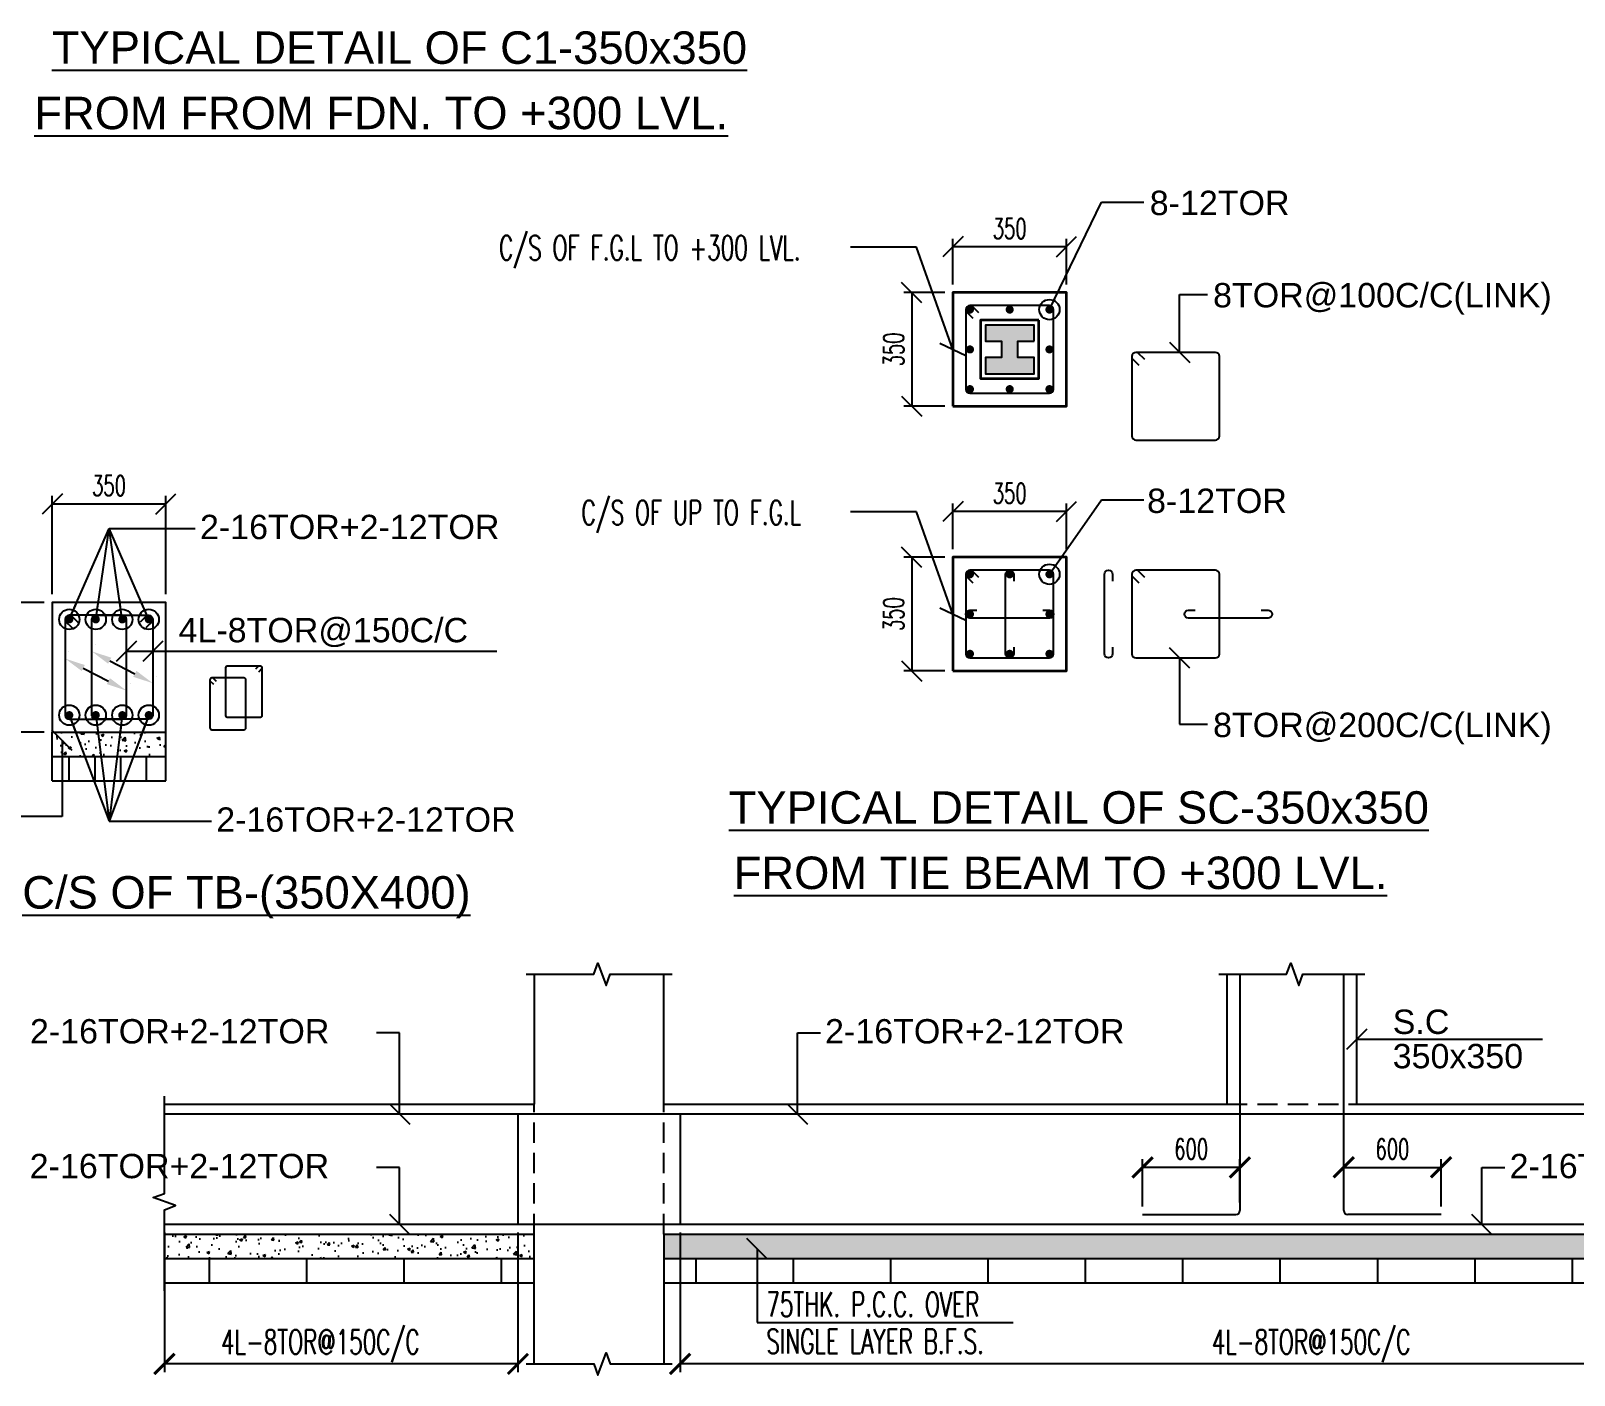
# Model space of a CAD drawing. Header units: millimetres. Extents: x 10240532 to 10287860, y -6299828 to -6258144.
# Drawn here: x 10259120 to 10268632, y -6276623 to -6268342 of the extents above; entities that cross this region are included whole.
import ezdxf
from ezdxf.enums import TextEntityAlignment as Align

# ---------------------------------------------------------------- set-up
doc = ezdxf.new("R2010")
doc.units = ezdxf.units.MM
doc.header["$LTSCALE"] = 5
doc.header["$PDMODE"] = 35
doc.header["$PDSIZE"] = 1250
doc.linetypes.add('DASHED', pattern=[0.75, 0.5, -0.25])
for name, color, linetype in [('B.W.', 24, 'Continuous'), ('BEAM', 3, 'Continuous'), ('BEAM MKD.', 181, 'Continuous'), ('col', 1, 'Continuous'), ('COL. MKD.', 91, 'Continuous'), ('COL. SIZE', 43, 'Continuous'), ('DIM', 191, 'Continuous'), ('P.C.C.', 171, 'Continuous'), ('PILE', 3, 'DASHED'), ('REIN', 4, 'Continuous'), ('REIN MKD.', 7, 'Continuous'), ('STIRRUP', 253, 'Continuous'), ('TEXT', 5, 'Continuous')]:
    doc.layers.add(name, color=color, linetype=linetype)
doc.layers.add('column', color=1, linetype='Continuous', lineweight=35)
doc.layers.add('HATCH', color=253, linetype='Continuous', lineweight=15)
doc.styles.add('D50', font='romans.shx', dxfattribs={"width": 0.65, "height": 125})
doc.styles.add('R50', font='ROMANS.shx', dxfattribs={"width": 0.65, "height": 150})
doc.styles.add('RAJU', font='swissel.ttf', dxfattribs={"height": 200})
doc.styles.add('S', font='romans.shx', dxfattribs={"width": 0.75, "height": 125})
doc.styles.add('T-50', font='romans.shx', dxfattribs={"width": 0.65, "height": 125})
doc.dimstyles.new('D-50', dxfattribs={"dimtxt": 125, "dimasz": 125, "dimexe": 50, "dimexo": 50, "dimgap": 50, "dimtad": 1, "dimdec": 0, "dimzin": 0, "dimdsep": 46, "dimtxsty": 'T-50', "dimcen": 0.09, "dimclrd": 2, "dimclre": 2, "dimclrt": 7, "dimadec": 0, "dimazin": 0, "dimtfac": 1, "dimtdec": 0, "dimtmove": 0, "dimatfit": 3, "dimldrblk": 'OBLIQUE', "dimfxl": 1, "dimtolj": 1, "dimtzin": 0, "dimlwd": -1, "dimlwe": -1, "dimarcsym": 0})
doc.dimstyles.new('D50', dxfattribs={"dimtxt": 125, "dimasz": 125, "dimexe": 50, "dimexo": 50, "dimgap": 50, "dimtad": 1, "dimdec": 0, "dimdsep": 46, "dimtxsty": 'D50', "dimcen": 0.09, "dimclrd": 2, "dimclre": 2, "dimclrt": 7, "dimadec": 0, "dimazin": 0, "dimtfac": 1, "dimtdec": 0, "dimtmove": 0, "dimatfit": 3, "dimldrblk": 'OBLIQUE', "dimfxl": 1, "dimtolj": 1, "dimtzin": 0, "dimarcsym": 0})
pattern_1 = [(50, (9896020.69355005, -6203574.9066736), (172.142443824181, -15.0605123958228), [18, -198]), (355, (9896020.69355005, -6203574.9066736), (-33.30032006712, 180.526112088003), [14.4, -158.4]), (100.4514, (9896035.03875325, -6203576.1617152), (138.842251611365, 165.465490094629), [15.2976455999998, -168.274106879998]), (46.1842, (9896020.69355005, -6203526.9066736), (256.137851670155, -39.7245634389644), [26.9999999999999, -296.999999999999]), (96.6356, (9896042.03836885, -6203530.21706728), (224.319049331689, 233.788289016106), [22.9464691199997, -252.411119999997]), (351.1842, (9896020.69355005, -6203526.9066736), (224.31886683207, 233.788464222078), [21.5999999999998, -237.599999999999]), (21, (9896044.69355005, -6203538.9066736), (143.257692508431, -96.6285337596813), [18, -198]), (326, (9896044.69355005, -6203538.9066736), (58.3956796611796, 174.036010811245), [14.3999999999999, -158.399999999999]), (71.4514, (9896056.63168597, -6203546.95905904), (201.653430859558, 77.4073192103886), [15.2976455999998, -168.274106879996]), (37.5, (9896020.69355005, -6203574.9066736), (2.91836527614976, 79.8945249195148), [0, -156.48, 0, -160.8, 0, -159]), (7.5, (9896020.69355005, -6203574.9066736), (63.1366889861156, 94.6588108517664), [0, -91.6799999999994, 0, -152.879999999999, 0, -60.5999999999996]), (327.5, (9895967.17355005, -6203574.9066736), (128.117384681378, -5.41316921625115), [0, -60, 0, -187.2, 0, -248.4]), (317.5, (9895943.17355005, -6203574.9066736), (139.964680642173, 24.0251957597562), [0, -78, 0, -124.32, 0, -176.4])]
pattern_2 = [(90, (9896020.69355005, -6203574.9066736), (-600, 1.137e-13), [])]

# ---------------------------------------------------------------- blocks, each defined once
blk = doc.blocks.new('_Oblique')
at = {"color": 0, "linetype": 'ByBlock', "lineweight": -2}
blk.add_line((-0.5, -0.5), (0.5, 0.5), dxfattribs=at)
blk = doc.blocks.new('*D8889')
at = {"layer": 'DEFPOINTS', "color": 0}
for p in [(10264802.9675347, -6271302.73924061), (10264802.9675347, -6271584.73924061), (10265502.9675347, -6271584.73924061)]:
    blk.add_point(p, dxfattribs=at)
at = {"layer": 'DIM', "color": 2, "linetype": 'Continuous'}
for p, q in [((10264802.9675347, -6271534.73924061), (10264802.9675347, -6271252.73924061)), ((10265502.9675347, -6271302.73924061), (10264802.9675347, -6271302.73924061)), ((10265502.9675347, -6271534.73924061), (10265502.9675347, -6271252.73924061))]:
    blk.add_line(p, q, dxfattribs=at)
at = {"layer": 'DIM', "color": 2, "linetype": 'ByBlock', "xscale": 125, "yscale": 125, "zscale": 125, "rotation": 180}
blk.add_blockref('_Oblique', (10264802.9675347, -6271302.73924061), dxfattribs=at)
at = {"layer": 'DIM', "color": 2, "linetype": 'ByBlock', "xscale": 125, "yscale": 125, "zscale": 125}
blk.add_blockref('_Oblique', (10265502.9675347, -6271302.73924061), dxfattribs=at)
at = {"layer": 'DIM', "color": 7, "insert": (10265152.9675347, -6271190.23924061), "char_height": 125, "attachment_point": 5, "style": 'T-50'}
blk.add_mtext('\\A1;350', dxfattribs=at)
blk = doc.blocks.new('OBLIQUE')
blk = doc.blocks.new('*D8890')
at = {"layer": 'DEFPOINTS', "color": 0}
for p in [(10264802.9675347, -6271584.73924061), (10264549.4675348, -6272284.73924061), (10264802.9675347, -6272284.73924061)]:
    blk.add_point(p, dxfattribs=at)
at = {"layer": 'DIM', "color": 2, "linetype": 'Continuous'}
for p, q in [((10264752.9675347, -6271584.73924061), (10264499.4675348, -6271584.73924061)), ((10264549.4675348, -6271584.73924061), (10264549.4675348, -6272284.73924061)), ((10264752.9675347, -6272284.73924061), (10264499.4675348, -6272284.73924061))]:
    blk.add_line(p, q, dxfattribs=at)
at = {"layer": 'DIM', "color": 2, "linetype": 'ByBlock', "xscale": 125, "yscale": 125, "zscale": 125}
for p, rotation in [((10264549.4675348, -6271584.73924061), 90), ((10264549.4675348, -6272284.73924061), 270)]:
    blk.add_blockref('_Oblique', p, dxfattribs=dict(at, rotation=rotation))
at = {"layer": 'DIM', "color": 7, "insert": (10264436.9675348, -6271934.73924061), "char_height": 125, "attachment_point": 5, "rotation": 90, "style": 'T-50'}
blk.add_mtext('\\A1;350', dxfattribs=at)
blk = doc.blocks.new('*D8893')
at = {"layer": 'DEFPOINTS', "color": 0}
for p in [(10264802.9675347, -6269672.04863487), (10264802.9675347, -6269954.04863487), (10265502.9675347, -6269954.04863487)]:
    blk.add_point(p, dxfattribs=at)
at = {"layer": 'DIM', "color": 2, "linetype": 'Continuous'}
for p, q in [((10264802.9675347, -6269904.04863487), (10264802.9675347, -6269622.04863487)), ((10265502.9675347, -6269904.04863487), (10265502.9675347, -6269622.04863487)), ((10265502.9675347, -6269672.04863487), (10264802.9675347, -6269672.04863487))]:
    blk.add_line(p, q, dxfattribs=at)
at = {"layer": 'DIM', "color": 2, "linetype": 'ByBlock', "xscale": 125, "yscale": 125, "zscale": 125, "rotation": 180}
blk.add_blockref('_Oblique', (10264802.9675347, -6269672.04863487), dxfattribs=at)
at = {"layer": 'DIM', "color": 2, "linetype": 'ByBlock', "xscale": 125, "yscale": 125, "zscale": 125}
blk.add_blockref('_Oblique', (10265502.9675347, -6269672.04863487), dxfattribs=at)
at = {"layer": 'DIM', "color": 7, "insert": (10265152.9675347, -6269559.54863487), "char_height": 125, "attachment_point": 5, "style": 'T-50'}
blk.add_mtext('\\A1;350', dxfattribs=at)
blk = doc.blocks.new('*D8894')
at = {"layer": 'DEFPOINTS', "color": 0}
for p in [(10264802.9675347, -6269954.04863487), (10264549.4675348, -6270654.04863487), (10264802.9675347, -6270654.04863487)]:
    blk.add_point(p, dxfattribs=at)
at = {"layer": 'DIM', "color": 2, "linetype": 'Continuous'}
for p, q in [((10264752.9675347, -6269954.04863487), (10264499.4675348, -6269954.04863487)), ((10264549.4675348, -6269954.04863487), (10264549.4675348, -6270654.04863487)), ((10264752.9675347, -6270654.04863487), (10264499.4675348, -6270654.04863487))]:
    blk.add_line(p, q, dxfattribs=at)
at = {"layer": 'DIM', "color": 2, "linetype": 'ByBlock', "xscale": 125, "yscale": 125, "zscale": 125}
for p, rotation in [((10264549.4675348, -6269954.04863487), 90), ((10264549.4675348, -6270654.04863487), 270)]:
    blk.add_blockref('_Oblique', p, dxfattribs=dict(at, rotation=rotation))
at = {"layer": 'DIM', "color": 7, "insert": (10264436.9675348, -6270304.04863487), "char_height": 125, "attachment_point": 5, "rotation": 90, "style": 'T-50'}
blk.add_mtext('\\A1;350', dxfattribs=at)
blk = doc.blocks.new('_ArchTick')
at = {"color": 0, "linetype": 'ByBlock', "const_width": 0.15}
blk.add_lwpolyline([(-0.5, -0.5), (0.5, 0.5)], dxfattribs=at)
blk = doc.blocks.new('*D8902')
at = {"layer": 'DEFPOINTS', "color": 0}
for p in [(10259942.3808249, -6275694.21457638), (10262121.8808249, -6275694.21457638), (10259942.3808249, -6276554.21457638)]:
    blk.add_point(p, dxfattribs=at)
at = {"layer": 'DIM', "color": 2, "linetype": 'Continuous', "lineweight": -2, "ltscale": 300}
for p, q in [((10259942.3808249, -6275744.21457638), (10259942.3808249, -6276604.21457638)), ((10262121.8808249, -6276554.21457638), (10259942.3808249, -6276554.21457638))]:
    blk.add_line(p, q, dxfattribs=at)
at = {"layer": 'DIM', "color": 2, "lineweight": -2, "ltscale": 300}
blk.add_line((10262121.8808249, -6275744.21457638), (10262121.8808249, -6276604.21457638), dxfattribs=at)
at = {"layer": 'DIM', "color": 2, "linetype": 'ByBlock', "lineweight": -2, "xscale": 125, "yscale": 125, "zscale": 125, "rotation": 180}
blk.add_blockref('_ArchTick', (10259942.3808249, -6276554.21457638), dxfattribs=at)
at = {"layer": 'DIM', "color": 2, "linetype": 'ByBlock', "lineweight": -2, "xscale": 125, "yscale": 125, "zscale": 125}
blk.add_blockref('_ArchTick', (10262121.8808249, -6276554.21457638), dxfattribs=at)
blk = doc.blocks.new('*D8903')
at = {"layer": 'DEFPOINTS', "color": 0}
for p in [(10263121.8808249, -6275694.21457638), (10270636.8808249, -6275694.21457638), (10263121.8808249, -6276554.21457638)]:
    blk.add_point(p, dxfattribs=at)
at = {"layer": 'DIM', "color": 2, "linetype": 'Continuous', "lineweight": -2, "ltscale": 300}
for p, q in [((10263121.8808249, -6275744.21457638), (10263121.8808249, -6276604.21457638)), ((10270636.8808249, -6276554.21457638), (10263121.8808249, -6276554.21457638))]:
    blk.add_line(p, q, dxfattribs=at)
at = {"layer": 'DIM', "color": 2, "lineweight": -2, "ltscale": 300}
blk.add_line((10270636.8808249, -6275744.21457638), (10270636.8808249, -6276604.21457638), dxfattribs=at)
at = {"layer": 'DIM', "color": 2, "linetype": 'ByBlock', "lineweight": -2, "xscale": 125, "yscale": 125, "zscale": 125, "rotation": 180}
blk.add_blockref('_ArchTick', (10263121.8808249, -6276554.21457638), dxfattribs=at)
at = {"layer": 'DIM', "color": 2, "linetype": 'ByBlock', "lineweight": -2, "xscale": 125, "yscale": 125, "zscale": 125}
blk.add_blockref('_ArchTick', (10270636.8808249, -6276554.21457638), dxfattribs=at)
blk = doc.blocks.new('*D8905')
at = {"layer": 'DEFPOINTS', "color": 0}
for p in [(10267811.8808249, -6275343.24507899), (10267211.8808249, -6275609.21457638), (10267811.8808249, -6275634.21457638)]:
    blk.add_point(p, dxfattribs=at)
at = {"layer": 'DIM', "color": 2, "lineweight": -2, "ltscale": 300}
blk.add_line((10267211.8808249, -6275559.21457638), (10267211.8808249, -6275293.24507899), dxfattribs=at)
at = {"layer": 'DIM', "color": 2, "linetype": 'Continuous', "lineweight": -2, "ltscale": 300}
for p, q in [((10267811.8808249, -6275584.21457638), (10267811.8808249, -6275293.24507899)), ((10267211.8808249, -6275343.24507899), (10267811.8808249, -6275343.24507899))]:
    blk.add_line(p, q, dxfattribs=at)
at = {"layer": 'DIM', "color": 2, "linetype": 'ByBlock', "lineweight": -2, "xscale": 125, "yscale": 125, "zscale": 125, "rotation": 180}
blk.add_blockref('_ArchTick', (10267211.8808249, -6275343.24507899), dxfattribs=at)
at = {"layer": 'DIM', "color": 2, "linetype": 'ByBlock', "lineweight": -2, "xscale": 125, "yscale": 125, "zscale": 125}
blk.add_blockref('_ArchTick', (10267811.8808249, -6275343.24507899), dxfattribs=at)
at = {"layer": 'DIM', "color": 7, "lineweight": -2, "insert": (10267511.8808249, -6275230.74507899), "char_height": 125, "attachment_point": 5, "style": 'D50'}
blk.add_mtext('\\A1;600', dxfattribs=at)
blk = doc.blocks.new('*D8906')
at = {"layer": 'DEFPOINTS', "color": 0}
for p in [(10265971.8808249, -6275343.24507899), (10266571.8808249, -6275609.21457638), (10265971.8808249, -6275634.21457638)]:
    blk.add_point(p, dxfattribs=at)
at = {"layer": 'DIM', "color": 2, "linetype": 'Continuous', "lineweight": -2, "ltscale": 300}
for p, q in [((10265971.8808249, -6275584.21457638), (10265971.8808249, -6275293.24507899)), ((10266571.8808249, -6275343.24507899), (10265971.8808249, -6275343.24507899))]:
    blk.add_line(p, q, dxfattribs=at)
at = {"layer": 'DIM', "color": 2, "lineweight": -2, "ltscale": 300}
blk.add_line((10266571.8808249, -6275559.21457638), (10266571.8808249, -6275293.24507899), dxfattribs=at)
at = {"layer": 'DIM', "color": 2, "linetype": 'ByBlock', "lineweight": -2, "xscale": 125, "yscale": 125, "zscale": 125, "rotation": 180}
blk.add_blockref('_ArchTick', (10265971.8808249, -6275343.24507899), dxfattribs=at)
at = {"layer": 'DIM', "color": 2, "linetype": 'ByBlock', "lineweight": -2, "xscale": 125, "yscale": 125, "zscale": 125}
blk.add_blockref('_ArchTick', (10266571.8808249, -6275343.24507899), dxfattribs=at)
at = {"layer": 'DIM', "color": 7, "lineweight": -2, "insert": (10266271.8808249, -6275230.74507899), "char_height": 125, "attachment_point": 5, "style": 'D50'}
blk.add_mtext('\\A1;600', dxfattribs=at)
blk = doc.blocks.new('*D8907')
at = {"layer": 'DEFPOINTS', "color": 0}
for p in [(10259951.44037, -6271256.49867703), (10259251.44037, -6271862.50826059), (10259951.44037, -6271862.50826059)]:
    blk.add_point(p, dxfattribs=at)
at = {"layer": 'DIM', "color": 2, "linetype": 'Continuous'}
for p, q in [((10259251.44037, -6271812.50826059), (10259251.44037, -6271206.49867703)), ((10259951.44037, -6271812.50826059), (10259951.44037, -6271206.49867703)), ((10259251.44037, -6271256.49867703), (10259951.44037, -6271256.49867703))]:
    blk.add_line(p, q, dxfattribs=at)
at = {"layer": 'DIM', "color": 2, "linetype": 'ByBlock', "xscale": 125, "yscale": 125, "zscale": 125, "rotation": 180}
blk.add_blockref('_Oblique', (10259251.44037, -6271256.49867703), dxfattribs=at)
at = {"layer": 'DIM', "color": 2, "linetype": 'ByBlock', "xscale": 125, "yscale": 125, "zscale": 125}
blk.add_blockref('_Oblique', (10259951.44037, -6271256.49867703), dxfattribs=at)
at = {"layer": 'DIM', "color": 7, "insert": (10259601.44037, -6271143.99867703), "char_height": 125, "attachment_point": 5, "style": 'T-50'}
blk.add_mtext('\\A1;350', dxfattribs=at)
blk = doc.blocks.new('*D8908')
at = {"layer": 'DEFPOINTS', "color": 0}
for p in [(10259251.44037, -6271862.50826059), (10258967.1705919, -6272662.50826059), (10259251.44037, -6272662.50826059)]:
    blk.add_point(p, dxfattribs=at)
at = {"layer": 'DIM', "color": 2, "linetype": 'Continuous'}
for p, q in [((10259201.44037, -6271862.50826059), (10258917.1705919, -6271862.50826059)), ((10258967.1705919, -6271862.50826059), (10258967.1705919, -6272662.50826059)), ((10259201.44037, -6272662.50826059), (10258917.1705919, -6272662.50826059))]:
    blk.add_line(p, q, dxfattribs=at)
at = {"layer": 'DIM', "color": 2, "linetype": 'ByBlock', "xscale": 125, "yscale": 125, "zscale": 125}
for p, rotation in [((10258967.1705919, -6271862.50826059), 90), ((10258967.1705919, -6272662.50826059), 270)]:
    blk.add_blockref('_Oblique', p, dxfattribs=dict(at, rotation=rotation))
at = {"layer": 'DIM', "color": 7, "insert": (10258854.6705919, -6272262.50826059), "char_height": 125, "attachment_point": 5, "rotation": 90, "style": 'T-50'}
blk.add_mtext('\\A1;400', dxfattribs=at)
blk = doc.blocks.new('*D8909')
at = {"layer": 'DEFPOINTS', "color": 0}
for p in [(10259331.44037, -6272209.22941347), (10259708.1070367, -6272405.89608014), (10259708.1070367, -6272405.89608014)]:
    blk.add_point(p, dxfattribs=at)
at = {"layer": 'DIM', "color": 2, "linetype": 'Continuous'}
for p, q in [((10259354.582074, -6272164.90716693), (10259354.582074, -6272164.90716693)), ((10259442.2459864, -6272267.08367334), (10259597.3014203, -6272348.04182027)), ((10259731.2487406, -6272361.5738336), (10259731.2487406, -6272361.5738336))]:
    blk.add_line(p, q, dxfattribs=at)
at = {"layer": 'DIM', "color": 2}
for points in [[(10259451.888363, -6272248.61607061), (10259432.6036097, -6272285.55127606), (10259331.44037, -6272209.22941347)], [(10259587.6590437, -6272366.509423), (10259606.943797, -6272329.57421755), (10259708.1070367, -6272405.89608014)]]:
    blk.add_solid(points, dxfattribs=at)
at = {"layer": 'DIM', "color": 7, "insert": (10259536.441735, -6272189.35408735), "char_height": 125, "attachment_point": 5, "rotation": 332.4298628178195, "style": 'T-50'}
blk.add_mtext('\\A1;\\A1; ', dxfattribs=at)
blk = doc.blocks.new('*D8910')
at = {"layer": 'DEFPOINTS', "color": 0}
for p in [(10259494.7737034, -6272164.17492725), (10259871.44037, -6272360.84159392), (10259871.44037, -6272360.84159392)]:
    blk.add_point(p, dxfattribs=at)
at = {"layer": 'DIM', "color": 2, "linetype": 'Continuous'}
for p, q in [((10259517.9154073, -6272119.85268071), (10259517.9154073, -6272119.85268071)), ((10259605.5793197, -6272222.02918712), (10259760.6347537, -6272302.98733405)), ((10259894.582074, -6272316.51934738), (10259894.582074, -6272316.51934738))]:
    blk.add_line(p, q, dxfattribs=at)
at = {"layer": 'DIM', "color": 2}
for points in [[(10259615.2216964, -6272203.56158439), (10259595.9369431, -6272240.49678984), (10259494.7737034, -6272164.17492725)], [(10259750.992377, -6272321.45493678), (10259770.2771303, -6272284.51973133), (10259871.44037, -6272360.84159392)]]:
    blk.add_solid(points, dxfattribs=at)
at = {"layer": 'DIM', "color": 7, "insert": (10259735.1758706, -6272162.78320587), "char_height": 125, "attachment_point": 5, "rotation": 332.4298628178195, "style": 'T-50'}
blk.add_mtext('\\A1;\\A1; ', dxfattribs=at)

msp = doc.modelspace()

# ---------------------------------------------------------------- hatches: boundary and pattern name
at = {"layer": 'B.W.'}
h = msp.add_hatch(dxfattribs=at)
h.set_pattern_fill('ANSI31', color=8, scale=50.0000000000001, angle=45, style=0)
h.set_pattern_definition([(90, (33634.0263009686, 58748.4918971499), (-158.75, 9.7e-15), [])])
h.paths.add_polyline_path([(10259951.44037, -6272962.50826059), (10259951.44037, -6272812.50826059), (10259251.44037, -6272812.50826059), (10259251.44037, -6272962.50826059)])
h = msp.add_hatch(dxfattribs=at)
h.set_pattern_fill('ANSI31', color=8, scale=4800.00000000004, angle=45, style=0)
h.set_pattern_definition(pattern_2)
h.paths.add_polyline_path([(10259942.3808249, -6275904.21457638), (10262221.8808249, -6275904.21457638), (10262221.8808249, -6276054.21457638), (10259942.3808249, -6276054.21457638)])
h = msp.add_hatch(dxfattribs=at)
h.set_pattern_fill('ANSI31', color=8, scale=4800.00000000004, angle=45, style=0)
h.set_pattern_definition(pattern_2)
h.paths.add_polyline_path([(10270736.8808249, -6275904.21457638), (10263021.8808249, -6275904.21457638), (10263021.8808249, -6276054.21457638), (10270736.8808249, -6276054.21457638), (10270736.8808249, -6275904.21457638)])
at = {"layer": 'HATCH'}
msp.add_hatch(color=9, dxfattribs=at).paths.add_polyline_path([(10265302.9675347, -6270254.04863487), (10265302.9675347, -6270154.04863487), (10265002.9675347, -6270154.04863487), (10265002.9675347, -6270254.04863487), (10265102.9675347, -6270254.04863487), (10265102.9675347, -6270354.04863487), (10265002.9675347, -6270354.04863487), (10265002.9675347, -6270454.04863487), (10265302.9675347, -6270454.04863487), (10265302.9675347, -6270354.04863487), (10265202.9675347, -6270354.04863487), (10265202.9675347, -6270254.04863487)])
at = {"layer": 'P.C.C.'}
h = msp.add_hatch(dxfattribs=at)
h.set_pattern_fill('AR-CONC', color=8, scale=24, style=0)
h.set_pattern_definition([(50, (9898700.2530952, -6200928.83018512), (172.142443824181, -15.0605123958228), [18, -198]), (355, (9898700.2530952, -6200928.83018512), (-33.30032006712, 180.526112088003), [14.4, -158.4]), (100.4514, (9898714.5982984, -6200930.08522672), (138.842251611365, 165.465490094629), [15.2976455999998, -168.274106879998]), (46.1842, (9898700.2530952, -6200880.83018512), (256.137851670155, -39.7245634389644), [26.9999999999999, -296.999999999999]), (96.6356, (9898721.597914, -6200884.1405788), (224.319049331689, 233.788289016106), [22.9464691199997, -252.411119999997]), (351.1842, (9898700.2530952, -6200880.83018512), (224.31886683207, 233.788464222078), [21.5999999999997, -237.599999999998]), (21, (9898724.2530952, -6200892.83018512), (143.257692508431, -96.6285337596813), [18, -198]), (326, (9898724.2530952, -6200892.83018512), (58.3956796611796, 174.036010811245), [14.3999999999999, -158.399999999998]), (71.4514, (9898736.19123112, -6200900.88257056), (201.653430859558, 77.4073192103886), [15.2976455999997, -168.274106879995]), (37.5, (9898700.2530952, -6200928.83018512), (2.91836527614976, 79.8945249195148), [0, -156.48, 0, -160.8, 0, -159]), (7.5, (9898700.2530952, -6200928.83018512), (63.1366889861156, 94.6588108517664), [0, -91.6799999999989, 0, -152.879999999998, 0, -60.5999999999994]), (327.5, (9898646.7330952, -6200928.83018512), (128.117384681378, -5.41316921625115), [0, -60, 0, -187.2, 0, -248.4]), (317.5, (9898622.7330952, -6200928.83018512), (139.964680642173, 24.0251957597562), [0, -78, 0, -124.32, 0, -176.4])])
h.paths.add_polyline_path([(10259951.44037, -6272812.50826059), (10259951.44037, -6272662.50826059), (10259251.44037, -6272662.50826059), (10259251.44037, -6272812.50826059)])
h = msp.add_hatch(dxfattribs=at)
h.set_pattern_fill('AR-CONC', color=8, scale=24, style=0)
h.set_pattern_definition(pattern_1)
h.paths.add_polyline_path([(10259942.3808249, -6275754.21457638), (10262221.8808249, -6275754.21457638), (10262221.8808249, -6275904.21457638), (10259942.3808249, -6275904.21457638)])
h = msp.add_hatch(dxfattribs=at)
h.set_pattern_fill('AR-CONC', color=8, scale=24, style=0)
h.set_pattern_definition(pattern_1)
h.paths.add_polyline_path([(10270736.8808249, -6275754.21457638), (10263021.8808249, -6275754.21457638), (10263021.8808249, -6275904.21457638), (10270736.8808249, -6275904.21457638), (10270736.8808249, -6275754.21457638)])

# ---------------------------------------------------------------- linework, layer by layer
at = {"layer": 'B.W.'}
for p, q in [((10259251.44037, -6272962.50826059), (10259251.44037, -6272812.50826059)), ((10259951.44037, -6272962.50826059), (10259951.44037, -6272812.50826059)), ((10259251.44037, -6272962.50826058), (10259951.44037, -6272962.50826058)), ((10259942.3808249, -6276054.21457638), (10262221.8808249, -6276054.21457638)), ((10263021.8808249, -6276054.21457638), (10270736.8808249, -6276054.21457638))]:
    msp.add_line(p, q, dxfattribs=at)
at = {"layer": 'BEAM'}
for p, q in [((10259942.3808249, -6274954.21457638), (10262221.8808249, -6274954.21457638)), ((10263021.8808249, -6274954.21457638), (10266491.8808249, -6274954.21457638)), ((10267291.8808249, -6274954.21457638), (10270736.8808249, -6274954.21457638)), ((10259942.3808249, -6275754.21457638), (10262221.8808249, -6275754.21457638)), ((10263021.8808249, -6275754.21457638), (10270736.8808249, -6275754.21457638))]:
    msp.add_line(p, q, dxfattribs=at)
at = {"layer": 'BEAM', "color": 1, "linetype": 'DASHED', "ltscale": 50}
for p, q in [((10262221.8808249, -6275754.21457638), (10262221.8808249, -6274954.21457638)), ((10263021.8808249, -6275754.21457638), (10263021.8808249, -6274954.21457638))]:
    msp.add_line(p, q, dxfattribs=at)
at = {"layer": 'BEAM'}
msp.add_lwpolyline([(10259251.44037, -6272662.50826059), (10259951.44037, -6272662.50826059), (10259951.44037, -6271862.50826059), (10259251.44037, -6271862.50826059)], close=True, dxfattribs=at)
at = {"layer": 'BEAM', "color": 8, "ltscale": 0.32}
msp.add_lwpolyline([(10259942.3808249, -6276104.21457639), (10259942.3808249, -6275604.21457638), (10260011.0677604, -6275579.21457638), (10259873.6938894, -6275529.21457638), (10259942.3808249, -6275504.21457638), (10259942.3808249, -6274904.21457638)], dxfattribs=at)
at = {"layer": 'col'}
for p, q in [((10262221.8808249, -6274154.21457638), (10262221.8808249, -6274954.21457638)), ((10263021.8808249, -6274954.21457638), (10263021.8808249, -6274154.21457638)), ((10266491.8808249, -6274154.21457638), (10266491.8808249, -6274954.21457638)), ((10267291.8808249, -6274954.21457638), (10267291.8808249, -6274154.21457638)), ((10262221.8808249, -6276554.21457638), (10262221.8808249, -6275754.21457638)), ((10263021.8808249, -6275754.21457638), (10263021.8808249, -6276554.21457638))]:
    msp.add_line(p, q, dxfattribs=at)
at = {"layer": 'col', "color": 4, "linetype": 'Continuous', "ltscale": 25}
msp.add_lwpolyline([(10265302.9675347, -6270254.04863487), (10265302.9675347, -6270154.04863487), (10265002.9675347, -6270154.04863487), (10265002.9675347, -6270254.04863487), (10265102.9675347, -6270254.04863487), (10265102.9675347, -6270354.04863487), (10265002.9675347, -6270354.04863487), (10265002.9675347, -6270454.04863487), (10265302.9675347, -6270454.04863487), (10265302.9675347, -6270354.04863487), (10265202.9675347, -6270354.04863487), (10265202.9675347, -6270254.04863487), (10265302.9675347, -6270254.04863487)], dxfattribs=at)
at = {"layer": 'col', "color": 8}
for points in [[(10262171.8808249, -6274154.21457638), (10262589.8808249, -6274154.21457638), (10262614.8808249, -6274085.52764089), (10262664.8808249, -6274222.90151187), (10262689.8808249, -6274154.21457638), (10263071.8808249, -6274154.21457638)], [(10266441.8808249, -6274154.21457638), (10266859.8808249, -6274154.21457638), (10266884.8808249, -6274085.52764089), (10266934.8808249, -6274222.90151187), (10266959.8808249, -6274154.21457638), (10267341.8808249, -6274154.21457638)], [(10262171.8808249, -6276554.21457638), (10262589.8808249, -6276554.21457638), (10262614.8808249, -6276622.90151187), (10262664.8808249, -6276485.5276409), (10262689.8808249, -6276554.21457638), (10263071.8808249, -6276554.21457638)]]:
    msp.add_lwpolyline(points, dxfattribs=at)
at = {"layer": 'column', "ltscale": 0.1}
for points in [[(10264802.9675347, -6270654.04863487), (10265502.9675347, -6270654.04863487), (10265502.9675347, -6269954.04863487), (10264802.9675347, -6269954.04863487)], [(10265332.9675347, -6270124.04863487), (10264972.9675347, -6270124.04863487), (10264972.9675347, -6270484.04863487), (10265332.9675347, -6270484.04863487)], [(10264802.9675347, -6272284.73924061), (10265502.9675347, -6272284.73924061), (10265502.9675347, -6271584.73924061), (10264802.9675347, -6271584.73924061)]]:
    msp.add_lwpolyline(points, close=True, dxfattribs=at)
at = {"layer": 'P.C.C.'}
for p, q in [((10259251.44037, -6272812.50826059), (10259251.44037, -6272662.50826059)), ((10259951.44037, -6272812.50826059), (10259951.44037, -6272662.50826059)), ((10259251.44037, -6272812.50826059), (10259951.44037, -6272812.50826059)), ((10259942.3808249, -6275904.21457638), (10262221.8808249, -6275904.21457638)), ((10263021.8808249, -6275904.21457638), (10270736.8808249, -6275904.21457638))]:
    msp.add_line(p, q, dxfattribs=at)
at = {"layer": 'PILE', "color": 3, "linetype": 'DASHED', "ltscale": 50}
msp.add_line((10266491.8808249, -6274954.21457638), (10267291.8808249, -6274954.21457638), dxfattribs=at)
at = {"layer": 'REIN'}
for p, q in [((10264882.9675347, -6270069.40397393), (10264925.6452043, -6270112.08164347)), ((10264918.3228738, -6270034.04863487), (10264961.0005433, -6270076.72630441)), ((10265905.9501236, -6270357.75268572), (10265948.6277931, -6270400.43035526)), ((10265941.3054627, -6270322.39734667), (10265983.9831322, -6270365.0750162)), ((10264882.9675347, -6271700.09457967), (10264925.6452043, -6271742.77224921)), ((10264918.3228738, -6271664.73924061), (10264961.0005433, -6271707.41691015)), ((10265905.9501236, -6271700.09457967), (10265948.6277931, -6271742.77224921)), ((10265941.3054627, -6271664.73924061), (10265983.9831322, -6271707.41691015)), ((10259331.44037, -6271977.86359965), (10259374.1180396, -6272020.54126918)), ((10259366.7957091, -6271942.50826059), (10259409.4733786, -6271985.18593012)), ((10259836.085031, -6271942.50826059), (10259793.4073614, -6271985.18593012)), ((10259871.44037, -6271977.86359965), (10259828.7627005, -6272020.54126918)), ((10260525.7939847, -6272252.8825441), (10260504.45515, -6272274.22137887)), ((10260543.4716543, -6272270.56021363), (10260522.1328195, -6272291.8990484)), ((10260223.4716543, -6272345.30970213), (10260244.810489, -6272366.6485369)), ((10260241.1493238, -6272327.6320326), (10260262.4881586, -6272348.97086737)), ((10266571.8808249, -6274154.21457638), (10266571.8808249, -6275609.21457638)), ((10267211.8808249, -6275609.21457638), (10267211.8808249, -6274154.21457638)), ((10259942.3808249, -6275014.21457638), (10273979.8808249, -6275014.21457638)), ((10262121.8808249, -6275014.21457638), (10262121.8808249, -6275694.21457638)), ((10263121.8808249, -6275014.21457638), (10263121.8808249, -6275694.21457638)), ((10259942.3808249, -6275694.21457638), (10273979.8808249, -6275694.21457638)), ((10265971.8808249, -6275634.21457638), (10266546.8808249, -6275634.21457638)), ((10267811.8808249, -6275634.21457638), (10267236.8808249, -6275634.21457638))]:
    msp.add_line(p, q, dxfattribs=at)
for points in [[(10264907.9675347, -6270574.04863487), (10265397.9675347, -6270574.04863487, 0.414213562373095), (10265422.9675347, -6270549.04863487), (10265422.9675347, -6270059.04863487, 0.414213562373095), (10265397.9675347, -6270034.04863487), (10264907.9675347, -6270034.04863487, 0.414213562373095), (10264882.9675347, -6270059.04863487), (10264882.9675347, -6270549.04863487, 0.414213562373095)], [(10265930.9501236, -6270862.39734667), (10266420.9501236, -6270862.39734667, 0.414213562373095), (10266445.9501236, -6270837.39734667), (10266445.9501236, -6270347.39734667, 0.414213562373095), (10266420.9501236, -6270322.39734667), (10265930.9501236, -6270322.39734667, 0.414213562373095), (10265905.9501236, -6270347.39734667), (10265905.9501236, -6270837.39734667, 0.414213562373095)], [(10264907.9675347, -6272204.73924061), (10265397.9675347, -6272204.73924061, 0.414213562373095), (10265422.9675347, -6272179.73924061), (10265422.9675347, -6271689.73924061, 0.414213562373095), (10265397.9675347, -6271664.73924061), (10264907.9675347, -6271664.73924061, 0.414213562373095), (10264882.9675347, -6271689.73924061), (10264882.9675347, -6272179.73924061, 0.414213562373095)], [(10265930.9501236, -6272204.73924061), (10266420.9501236, -6272204.73924061, 0.414213562373095), (10266445.9501236, -6272179.73924061), (10266445.9501236, -6271689.73924061, 0.414213562373095), (10266420.9501236, -6271664.73924061), (10265930.9501236, -6271664.73924061, 0.414213562373095), (10265905.9501236, -6271689.73924061), (10265905.9501236, -6272179.73924061, 0.414213562373095)], [(10259356.44037, -6272582.50826059), (10259683.1070367, -6272582.50826059, 0.414213562373095), (10259708.1070367, -6272557.50826059), (10259708.1070367, -6271967.50826059, 0.414213562373095), (10259683.1070367, -6271942.50826059), (10259356.44037, -6271942.50826059, 0.414213562373095), (10259331.44037, -6271967.50826059), (10259331.44037, -6272557.50826059, 0.414213562373095)], [(10259846.44037, -6272582.50826059), (10259519.7737034, -6272582.50826059, -0.414213562373095), (10259494.7737034, -6272557.50826059), (10259494.7737034, -6271967.50826059, -0.414213562373095), (10259519.7737034, -6271942.50826059), (10259846.44037, -6271942.50826059, -0.414213562373095), (10259871.44037, -6271967.50826059), (10259871.44037, -6272557.50826059, -0.414213562373095)], [(10260530.9716543, -6272572.8825441), (10260334.3049876, -6272572.8825441, -0.414213562373095), (10260321.8049876, -6272560.3825441), (10260321.8049876, -6272265.3825441, -0.414213562373095), (10260334.3049876, -6272252.8825441), (10260530.9716543, -6272252.8825441, -0.414213562373095), (10260543.4716543, -6272265.3825441), (10260543.4716543, -6272560.3825441, -0.414213562373095)], [(10260235.9716543, -6272647.6320326), (10260432.6383209, -6272647.6320326, 0.414213562373095), (10260445.1383209, -6272635.1320326), (10260445.1383209, -6272340.1320326, 0.414213562373095), (10260432.6383209, -6272327.6320326), (10260235.9716543, -6272327.6320326, 0.414213562373095), (10260223.4716543, -6272340.1320326), (10260223.4716543, -6272635.1320326, 0.414213562373095)]]:
    msp.add_lwpolyline(points, format="xyb", close=True, dxfattribs=at)
at = {"layer": 'REIN', "ltscale": 0.1, "const_width": 25}
for points in [[(10264895.4675347, -6270059.04863488, -1), (10264920.4675347, -6270059.04863488, -1)], [(10265165.4675347, -6270059.04863488, 1), (10265140.4675347, -6270059.04863488, 1)], [(10265410.4675347, -6270059.04863488, 1), (10265385.4675347, -6270059.04863488, 1)], [(10264895.4675347, -6270304.47606313, 1), (10264920.4675347, -6270304.47606313, 1)], [(10265410.4675347, -6270304.47606313, -1), (10265385.4675347, -6270304.47606313, -1)], [(10264895.4675347, -6270549.04863487, 1), (10264920.4675347, -6270549.04863487, 1)], [(10265165.4675347, -6270549.04863487, -1), (10265140.4675347, -6270549.04863487, -1)], [(10265410.4675347, -6270549.04863487, -1), (10265385.4675347, -6270549.04863487, -1)], [(10264895.4675347, -6271689.73924062, -1), (10264920.4675347, -6271689.73924062, -1)], [(10265165.4675347, -6271689.73924062, 1), (10265140.4675347, -6271689.73924062, 1)], [(10265410.4675347, -6271689.73924062, 1), (10265385.4675347, -6271689.73924062, 1)], [(10264895.4675347, -6271935.16666887, 1), (10264920.4675347, -6271935.16666887, 1)], [(10265410.4675347, -6271935.16666887, -1), (10265385.4675347, -6271935.16666887, -1)], [(10259343.94037, -6271967.50826059, -1), (10259368.94037, -6271967.50826059, -1)], [(10259532.2737034, -6271967.50826059, 1), (10259507.2737034, -6271967.50826059, 1)], [(10259670.6070367, -6271967.50826059, -1), (10259695.6070367, -6271967.50826059, -1)], [(10259858.94037, -6271967.50826059, 1), (10259833.94037, -6271967.50826059, 1)], [(10264895.4675347, -6272179.73924061, 1), (10264920.4675347, -6272179.73924061, 1)], [(10265165.4675347, -6272179.73924061, -1), (10265140.4675347, -6272179.73924061, -1)], [(10265410.4675347, -6272179.73924061, -1), (10265385.4675347, -6272179.73924061, -1)], [(10259343.94037, -6272557.50826059, 1), (10259368.94037, -6272557.50826059, 1)], [(10259532.2737034, -6272557.50826059, -1), (10259507.2737034, -6272557.50826059, -1)], [(10259670.6070367, -6272557.50826059, 1), (10259695.6070367, -6272557.50826059, 1)], [(10259858.94037, -6272557.50826059, -1), (10259833.94037, -6272557.50826059, -1)]]:
    msp.add_lwpolyline(points, format="xyb", close=True, dxfattribs=at)
at = {"layer": 'REIN'}
for points in [[(10265177.9675347, -6272138.23924061), (10265177.9675347, -6272179.73924061, -0.414213562373095), (10265152.9675347, -6272204.73924061), (10265152.9675347, -6272204.73924061, -0.414213562373095), (10265127.9675347, -6272179.73924061), (10265127.9675347, -6271689.73924062, -0.414213562373095), (10265152.9675347, -6271664.73924062), (10265152.9675347, -6271664.73924062, -0.414213562373095), (10265177.9675347, -6271689.73924062), (10265177.9675347, -6271731.23924062)], [(10265787.0044103, -6272138.23924061), (10265787.0044103, -6272179.73924061, -0.414213562373095), (10265762.0044103, -6272204.73924061), (10265762.0044103, -6272204.73924061, -0.414213562373095), (10265737.0044103, -6272179.73924061), (10265737.0044103, -6271689.73924062, -0.414213562373095), (10265762.0044103, -6271664.73924062), (10265762.0044103, -6271664.73924062, -0.414213562373095), (10265787.0044103, -6271689.73924062), (10265787.0044103, -6271731.23924062)], [(10265356.4675347, -6271910.16666887), (10265397.9675347, -6271910.16666887, -0.414213562373095), (10265422.9675347, -6271935.16666887), (10265422.9675347, -6271935.16666887, -0.414213562373095), (10265397.9675347, -6271960.16666887), (10264907.9675347, -6271960.16666887, -0.414213562373095), (10264882.9675347, -6271935.16666887), (10264882.9675347, -6271935.16666887, -0.414213562373095), (10264907.9675347, -6271910.16666887), (10264949.4675347, -6271910.16666887)], [(10266703.9731586, -6271910.16666887), (10266745.4731586, -6271910.16666887, -0.414213562373095), (10266770.4731586, -6271935.16666887), (10266770.4731586, -6271935.16666887, -0.414213562373095), (10266745.4731586, -6271960.16666887), (10266255.4731586, -6271960.16666887, -0.414213562373095), (10266230.4731586, -6271935.16666887), (10266230.4731586, -6271935.16666887, -0.414213562373095), (10266255.4731586, -6271910.16666887), (10266296.9731586, -6271910.16666887)]]:
    msp.add_lwpolyline(points, format="xyb", dxfattribs=at)
for centre, start, end in [((10266546.8808249, -6275609.21457638), 270, 0), ((10267236.8808249, -6275609.21457638), 180, 270)]:
    msp.add_arc(centre, 25, start, end, dxfattribs=at)

# ---------------------------------------------------------------- texts
at = {"layer": 'BEAM MKD.', "color": 7, "style": 'RAJU'}
for s, p in [('%%UTYPICAL DETAIL OF C1-350x350', (10261391.509949, -6268544.88217657)), ('%%UFROM FROM FDN. TO +300 LVL.', (10261278.7708454, -6268947.52183231)), ('%%UTYPICAL DETAIL OF SC-350x350', (10265578.9623687, -6273226.23924061)), ('%%UFROM TIE BEAM TO +300 LVL.', (10265466.2232651, -6273628.87889635)), ('%%UC/S OF TB-(350X400)', (10260448.6029347, -6273749.2975918))]:
    msp.add_text(s, height=200, dxfattribs=at).set_placement(p, align=Align.CENTER)
at = {"layer": 'COL. MKD.', "style": 'RAJU'}
msp.add_text('S.C', height=150, dxfattribs=at).set_placement((10267513.7813111, -6274521.44767732))
at = {"layer": 'COL. SIZE', "style": 'RAJU'}
msp.add_text('350x350', height=150, dxfattribs=at).set_placement((10267513.7813111, -6274732.94767732))
at = {"layer": 'REIN MKD.', "color": 6, "style": 'RAJU'}
for s, p in [('8-12TOR', (10266016.1481539, -6269476.64321244)), ('8TOR@100C/C(LINK)', (10266406.5442051, -6270045.17066942)), ('8-12TOR', (10265999.7647043, -6271311.79926836)), ('2-16TOR+2-12TOR', (10260162.1185816, -6271473.18655791)), ('4L-8TOR@150C/C', (10260030.0345803, -6272108.50606377)), ('8TOR@200C/C(LINK)', (10266406.5442051, -6272692.80939746)), ('2-16TOR+2-12TOR', (10260262.1185816, -6273275.93366782)), ('2-16TOR+2-12TOR', (10259114.0866948, -6274580.07344513)), ('2-16TOR+2-12TOR', (10264014.9917138, -6274580.07344513)), ('2-16TOR+2-12TOR', (10259112.5773109, -6275410.18684381)), ('2-16TOR+2-12TOR', (10268234.6495484, -6275410.18684381))]:
    msp.add_text(s, height=150, dxfattribs=at).set_placement(p)
at = {"layer": 'REIN MKD.', "style": 'R50', "width": 0.65}
for s, p in [('C/S OF F.G.L TO +300 LVL.', (10262005.2674533, -6269753.45067469)), ('C/S OF UP TO F.G.L', (10262513.8097268, -6271384.14128043))]:
    msp.add_text(s, height=150, dxfattribs=at).set_placement(p)
at = {"layer": 'STIRRUP', "style": 'R50', "width": 0.65}
for p in [(10260291.8543999, -6276493.576114), (10266398.8543999, -6276493.576114)]:
    msp.add_text('4L-8TOR@150C/C', height=150, dxfattribs=at).set_placement(p)
at = {"layer": 'TEXT', "color": 7, "style": 'S', "width": 0.65}
for s, p in [('75THK. P.C.C. OVER', (10263652.8881759, -6276262.28575918)), ('SINGLE LAYER B.F.S.', (10263652.8881759, -6276490.26338966))]:
    msp.add_text(s, height=150, dxfattribs=at).set_placement(p)

# ---------------------------------------------------------------- dimensions: what is measured, and where the dimension line sits
at = {"layer": 'DIM'}
for base, p1, p2, override, picture, middle in [((10264802.9675347, -6269672.04863487), (10265502.9675347, -6269954.04863487), (10264802.9675347, -6269954.04863487), {"dimlfac": 0.5}, '*D8893', (10265152.9675347, -6269559.54863487)), ((10259951.44037, -6271256.49867703), (10259251.44037, -6271862.50826059), (10259951.44037, -6271862.50826059), {"dimlfac": 0.5, "dimtxsty": 'T-50', "dimldrblk": 'OBLIQUE'}, '*D8907', (10259601.44037, -6271143.99867703)), ((10264802.9675347, -6271302.73924061), (10265502.9675347, -6271584.73924061), (10264802.9675347, -6271584.73924061), {"dimlfac": 0.5}, '*D8889', (10265152.9675347, -6271190.23924061))]:
    dim = msp.add_linear_dim(base=base, p1=p1, p2=p2, dimstyle='D-50', override=override, dxfattribs=at)
    dim.commit()
    dim.dimension.update_dxf_attribs({"geometry": picture, "text_midpoint": middle})
for base, p1, p2, override, picture, middle in [((10264549.4675348, -6270654.04863487), (10264802.9675347, -6269954.04863487), (10264802.9675347, -6270654.04863487), {"dimlfac": 0.5}, '*D8894', (10264436.9675348, -6270304.04863487)), ((10264549.4675348, -6272284.73924061), (10264802.9675347, -6271584.73924061), (10264802.9675347, -6272284.73924061), {"dimlfac": 0.5}, '*D8890', (10264436.9675348, -6271934.73924061)), ((10258967.1705919, -6272662.50826059), (10259251.44037, -6271862.50826059), (10259251.44037, -6272662.50826059), {"dimlfac": 0.5, "dimtxsty": 'T-50', "dimldrblk": 'OBLIQUE'}, '*D8908', (10258854.6705919, -6272262.50826059))]:
    dim = msp.add_linear_dim(base=base, p1=p1, p2=p2, angle=90, dimstyle='D-50', override=override, dxfattribs=at)
    dim.commit()
    dim.dimension.update_dxf_attribs({"geometry": picture, "text_midpoint": middle})
dim = msp.add_linear_dim(base=(10259708.1070367, -6272405.89608014), p1=(10259331.44037, -6272209.22941347), p2=(10259708.1070367, -6272405.89608014), angle=332.42986281935043, text='\\A1; ', dimstyle='D-50', override={"dimlfac": 0.5, "dimtxsty": 'T-50', "dimsah": 1, "dimldrblk": 'OBLIQUE'}, dxfattribs=at)
dim.commit()
dim.dimension.update_dxf_attribs({"geometry": '*D8909', "text_midpoint": (10259484.3729011, -6272289.07914207), "dimtype": 161})
dim = msp.add_aligned_dim(p1=(10259494.7737034, -6272164.17492725), p2=(10259871.44037, -6272360.84159392), distance=0, text='\\A1; ', dimstyle='D-50', override={"dimlfac": 0.5, "dimtxsty": 'T-50', "dimsah": 1, "dimldrblk": 'OBLIQUE'}, dxfattribs=at)
dim.commit()
dim.dimension.update_dxf_attribs({"geometry": '*D8910', "text_midpoint": (10259735.1758706, -6272162.78320587)})
at = {"layer": 'DIM', "lineweight": -2, "ltscale": 300}
for base, p1, p2, picture, middle in [((10265971.8808249, -6275343.24507899), (10266571.8808249, -6275609.21457638), (10265971.8808249, -6275634.21457638), '*D8906', (10266271.8808249, -6275230.74507899)), ((10267811.8808249, -6275343.24507899), (10267211.8808249, -6275609.21457638), (10267811.8808249, -6275634.21457638), '*D8905', (10267511.8808249, -6275230.74507899))]:
    dim = msp.add_linear_dim(base=base, p1=p1, p2=p2, dimstyle='D50', override={"dimtxsty": 'D50', "dimblk1": 'ArchTick', "dimblk2": 'ArchTick', "dimsah": 1, "dimldrblk": 'OBLIQUE'}, dxfattribs=at)
    dim.commit()
    dim.dimension.update_dxf_attribs({"geometry": picture, "text_midpoint": middle})
for base, p1, p2, picture, middle in [((10259942.3808249, -6276554.21457638), (10262121.8808249, -6275694.21457638), (10259942.3808249, -6275694.21457638), '*D8902', (10261032.1308249, -6276554.21457638)), ((10263121.8808249, -6276554.21457638), (10270636.8808249, -6275694.21457638), (10263121.8808249, -6275694.21457638), '*D8903', (10266879.3808249, -6276554.21457638))]:
    dim = msp.add_linear_dim(base=base, p1=p1, p2=p2, text=' ', dimstyle='D50', override={"dimblk1": 'ArchTick', "dimblk2": 'ArchTick', "dimsah": 1}, dxfattribs=at)
    dim.commit()
    dim.dimension.update_dxf_attribs({"geometry": picture, "text_midpoint": middle})

# ---------------------------------------------------------------- leaders
at = {"layer": 'DIM'}
for points, override in [([(10265397.9675347, -6270059.04863487), (10265718.9675347, -6269396.58318469), (10265978.9675347, -6269396.58318469)], {"dimscale": 1, "dimtxt": 125, "dimasz": 125, "dimgap": 50, "dimtad": 0, "dimtxsty": 'D50', "dimclrd": 2, "dimldrblk": 'DotBlank', "dimlwd": -2}), ([(10264802.9675347, -6270304.04863487), (10264578.4166151, -6269673.39064694), (10264172.1070667, -6269673.39064694)], {"dimscale": 1, "dimtxt": 125, "dimasz": 125, "dimgap": 50, "dimtad": 0, "dimtxsty": 'D50', "dimclrd": 2, "dimlwd": -2}), ([(10266200.3369213, -6270322.39734667), (10266200.3369213, -6269965.11064167), (10266371.3369213, -6269965.11064167)], {"dimtad": 0}), ([(10265397.9675347, -6271689.73924061), (10265718.9675347, -6271231.73924061), (10265978.9675347, -6271231.73924061)], {"dimscale": 1, "dimtxt": 125, "dimasz": 125, "dimgap": 50, "dimtad": 0, "dimtxsty": 'D50', "dimclrd": 2, "dimldrblk": 'DotBlank', "dimlwd": -2}), ([(10264802.9675347, -6271934.73924061), (10264578.4166151, -6271304.08125268), (10264172.1070667, -6271304.08125268)], {"dimscale": 1, "dimtxt": 125, "dimasz": 125, "dimgap": 50, "dimtad": 0, "dimtxsty": 'D50', "dimclrd": 2, "dimlwd": -2}), ([(10259356.44037, -6271967.50826059), (10259601.44037, -6271407.27049952), (10260132.9069061, -6271407.27049952)], {"dimscale": 1, "dimtxt": 125, "dimasz": 125, "dimgap": 50, "dimtad": 0, "dimtxsty": 'D50', "dimclrd": 2, "dimldrblk": 'DotBlank', "dimlwd": -2}), ([(10259519.7737034, -6271967.50826059), (10259601.44037, -6271407.27049952), (10260132.9069061, -6271407.27049952)], {"dimscale": 1, "dimtxt": 125, "dimasz": 125, "dimgap": 50, "dimtad": 0, "dimtxsty": 'D50', "dimclrd": 2, "dimldrblk": 'DotBlank', "dimlwd": -2}), ([(10259683.1070367, -6271967.50826059), (10259601.44037, -6271407.27049952), (10260132.9069061, -6271407.27049952)], {"dimscale": 1, "dimtxt": 125, "dimasz": 125, "dimgap": 50, "dimtad": 0, "dimtxsty": 'D50', "dimclrd": 2, "dimldrblk": 'DotBlank', "dimlwd": -2}), ([(10259846.44037, -6271967.50826059), (10259601.44037, -6271407.27049952), (10260132.9069061, -6271407.27049952)], {"dimscale": 1, "dimtxt": 125, "dimasz": 125, "dimgap": 50, "dimtad": 0, "dimtxsty": 'D50', "dimclrd": 2, "dimldrblk": 'DotBlank', "dimlwd": -2}), ([(10259708.1070367, -6272164.17492725), (10261991.6662421, -6272164.17492725)], {"dimscale": 1, "dimtxt": 125, "dimasz": 125, "dimgap": 50, "dimtad": 0, "dimtxsty": 'D50', "dimclrd": 2, "dimlwd": -2}), ([(10259871.44037, -6272164.17492725), (10261991.6662421, -6272164.17492725)], {"dimscale": 1, "dimtxt": 125, "dimasz": 125, "dimgap": 50, "dimtad": 0, "dimtxsty": 'D50', "dimclrd": 2, "dimlwd": -2}), ([(10266200.3369213, -6272204.73924061), (10266200.3369213, -6272612.74936971), (10266371.3369213, -6272612.74936971)], {"dimtad": 0}), ([(10259356.44037, -6272557.50826059), (10259601.44037, -6273210.01760943), (10260232.9069061, -6273210.01760943)], {"dimscale": 1, "dimtxt": 125, "dimasz": 125, "dimgap": 50, "dimtad": 0, "dimtxsty": 'D50', "dimclrd": 2, "dimldrblk": 'DotBlank', "dimlwd": -2}), ([(10259519.7737034, -6272557.50826059), (10259601.44037, -6273210.01760943), (10260232.9069061, -6273210.01760943)], {"dimscale": 1, "dimtxt": 125, "dimasz": 125, "dimgap": 50, "dimtad": 0, "dimtxsty": 'D50', "dimclrd": 2, "dimldrblk": 'DotBlank', "dimlwd": -2}), ([(10259683.1070367, -6272557.50826059), (10259601.44037, -6273210.01760943), (10260232.9069061, -6273210.01760943)], {"dimscale": 1, "dimtxt": 125, "dimasz": 125, "dimgap": 50, "dimtad": 0, "dimtxsty": 'D50', "dimclrd": 2, "dimldrblk": 'DotBlank', "dimlwd": -2}), ([(10259846.44037, -6272557.50826059), (10259601.44037, -6273210.01760943), (10260232.9069061, -6273210.01760943)], {"dimscale": 1, "dimtxt": 125, "dimasz": 125, "dimgap": 50, "dimtad": 0, "dimtxsty": 'D50', "dimclrd": 2, "dimldrblk": 'DotBlank', "dimlwd": -2}), ([(10259312.1200911, -6272712.50826059), (10259312.1200911, -6273182.00211713), (10257987.4412449, -6273182.00211713)], {"dimtad": 0}), ([(10261392.4530661, -6275014.21457638), (10261392.4530661, -6274514.15738674), (10261249.6997369, -6274514.15738674)], {"dimtad": 0}), ([(10263844.5360929, -6275014.21457638), (10263844.5360929, -6274514.15738674), (10263987.2894222, -6274514.15738674)], {"dimtad": 0}), ([(10267291.8808249, -6274554.21457638), (10268438.069663, -6274554.21457638)], {"dimscale": 1, "dimtxt": 125, "dimasz": 125, "dimgap": 50, "dimtad": 0, "dimtxsty": 'D50', "dimclrd": 2, "dimlwd": -2}), ([(10261392.4530661, -6275694.21457638), (10261392.4530661, -6275344.27078542), (10261249.6997369, -6275344.27078542)], {"dimtad": 0}), ([(10268062.6845437, -6275694.21457638), (10268062.6845437, -6275344.27078542), (10268205.4378729, -6275344.27078542)], {"dimtad": 0}), ([(10263596.159249, -6275844.42020611), (10263596.159249, -6276300.15196505), (10265174.9037636, -6276300.15196505)], {"dimtad": 0})]:
    msp.add_leader(points, dimstyle='D50', override=override, dxfattribs=at)

doc.saveas('drawing.dxf')
